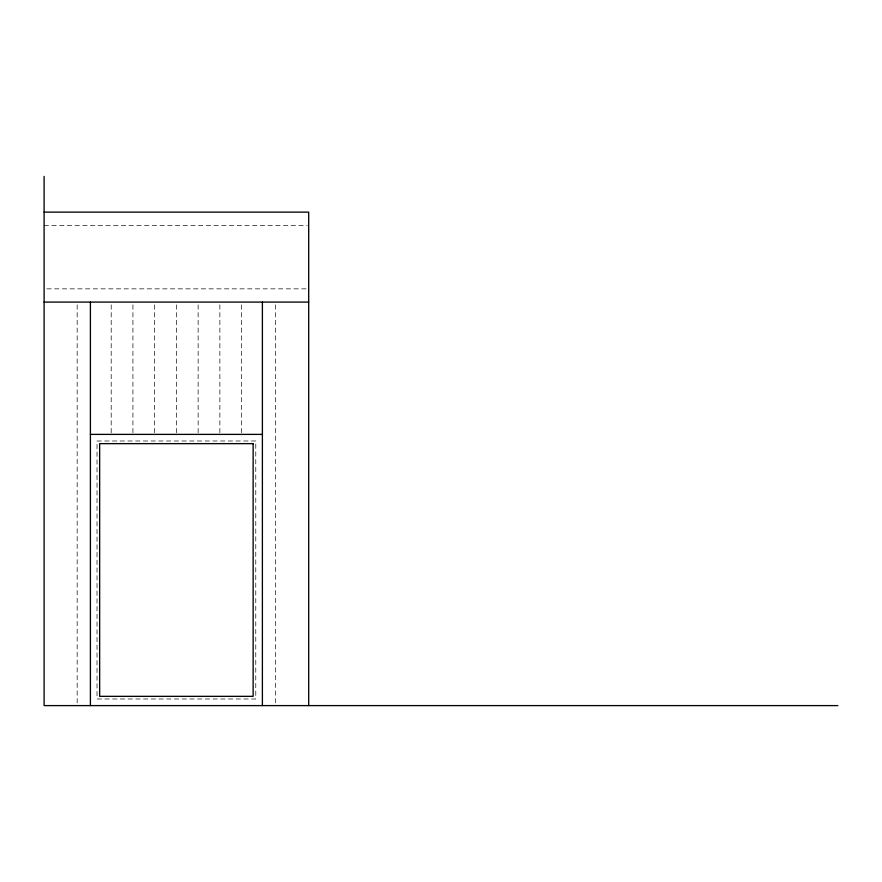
<?xml version="1.0" encoding="UTF-8"?>
<svg xmlns="http://www.w3.org/2000/svg" width="882" height="882" viewBox="0 0 882 882"><rect width="100%" height="100%" fill="white"/><g stroke="black" fill="none" stroke-linecap="round" stroke-linejoin="round"><path stroke-width="0.66" stroke-dasharray="4.41 3.31" d="M44.1 225.351L307.322 225.351M46.856 288.855L307.322 288.855M275.625 304.841L275.625 702.844M241.602 304.841L241.602 433.007M219.872 304.841L219.872 433.007M198.13 304.841L198.13 433.007M176.4 304.841L176.4 433.007M154.67 304.841L154.67 433.007M132.928 304.841L132.928 433.007M111.198 304.841L111.198 433.007M77.175 304.841L77.175 702.844M255.78 441L97.02 441L97.02 698.985L255.78 698.985L255.78 441"/><path stroke-width="1.32" d="M44.1 212.121L308.7 212.121L308.7 705.6M44.1 302.085L308.7 302.085M90.405 434.385L262.395 434.385M837.9 705.6L44.1 705.6L44.1 176.4M262.395 302.085L262.395 705.6M90.405 302.085L90.405 705.6M253.134 443.646L99.666 443.646L99.666 696.339L253.134 696.339L253.134 443.646"/></g></svg>
